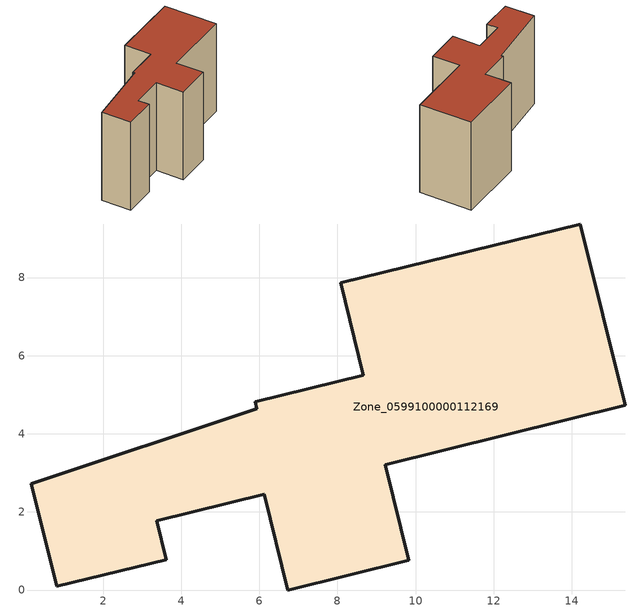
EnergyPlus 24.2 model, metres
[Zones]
Zone_0599100000112169
 floor ground (C_G): 5.9,4.82 8.66,5.5 8.08,7.86 14.22,9.37 15.37,4.73 9.22,3.21 9.83,0.76 6.73,0 6.13,2.45 3.38,1.77 3.62,0.78 0.81,0.09 0.16,2.71 5.94,4.64 z0
 wall outside (C_F): 8.66,5.5 5.9,4.82 5.94,4.64 0.16,2.71 0.81,0.09 3.62,0.78 3.38,1.77 6.13,2.45 6.73,0 9.83,0.76 9.22,3.21 15.37,4.73 14.22,9.37 8.08,7.86 8.66,5.5 z0:8.64
 roof outside (C_R): 5.94,4.64 0.16,2.71 0.81,0.09 3.62,0.78 3.38,1.77 6.13,2.45 6.73,0 9.83,0.76 9.22,3.21 15.37,4.73 14.22,9.37 8.08,7.86 8.66,5.5 5.9,4.82 z8.64
[BUILDING]
Pand.0599100000112169: North Axis=0; Terrain=City; Loads Convergence Tolerance Value=0.04; Temperature Convergence Tolerance Value=0.4; Solar Distribution=FullExterior; Maximum Number of Warmup Days=25; Minimum Number of Warmup Days=1
[Site:Location]
Rotterdam.The.Hague.AP_ZH_NLD Design_Conditions: Latitude=51.96; Longitude=4.45; Time Zone=1; Elevation=-4.5
[SITE:GROUNDTEMPERATURE:BUILDINGSURFACE]
18, 18, 18, 18, 18, 18, 18, 18, 18, 18, 18, 18
[MATERIAL] Thermal Absorptance=0.9; Solar Absorptance=0.7; Visible Absorptance=0.7
Name | Roughness | Thickness | Conductivity | Density | Specific Heat
G.TI.1965-1974 | MediumSmooth | 0.15 | 0.882353 | 540 | 1210
F.TI.1965-1974 | Rough | 0.3 | 0.697674 | 1920 | 840
R.TI.1965-1974 | MediumRough | 0.2 | 0.232558 | 1500 | 1000
[CONSTRUCTION]
C_G: G.TI.1965-1974
C_F: F.TI.1965-1974
C_R: R.TI.1965-1974
[ZONE]
Zone_0599100000112169: Type=1; Multiplier=1; Ceiling Height=Autocalculate; Volume=Autocalculate; Floor Area=autocalculate; Part of Total Floor Area=Yes
[ZONEINFILTRATION:DESIGNFLOWRATE]
Infil_Zone_0599100000112169: Zone or ZoneList or Space or SpaceList=Zone_0599100000112169; Schedule=AlwaysOn; Design Flow Rate Calculation Method=Flow/Area; Flow Rate per Floor Area=0.003; Constant Term Coefficient=1; Temperature Term Coefficient=0; Velocity Term Coefficient=0; Velocity Squared Term Coefficient=0
[HVACTEMPLATE:ZONE:IDEALLOADSAIRSYSTEM]
Zone_0599100000112169: Maximum Heating Supply Air Temperature=50; Minimum Cooling Supply Air Temperature=13; Maximum Heating Supply Air Humidity Ratio=0.0156; Minimum Cooling Supply Air Humidity Ratio=0.0077; Heating Limit=NoLimit; Cooling Limit=NoLimit; Dehumidification Control Type=ConstantSensibleHeatRatio; Cooling Sensible Heat Ratio=0.7; Dehumidification Setpoint=60; Humidification Control Type=None; Humidification Setpoint=30; Outdoor Air Method=None; Outdoor Air Flow Rate per Person=0.00944; Outdoor Air Flow Rate per Zone Floor Area=0; Outdoor Air Flow Rate per Zone=0; Demand Controlled Ventilation Type=None; Outdoor Air Economizer Type=NoEconomizer; Heat Recovery Type=None; Sensible Heat Recovery Effectiveness=0.7; Latent Heat Recovery Effectiveness=0.65
[ZONECONTROL:THERMOSTAT]
ThermostatControl_Zone_0599100000112169: Zone or ZoneList=Zone_0599100000112169; Control Type Schedule=DualSetpointControlType; Control 1=Thermostat_Zone_0599100000112169; Temperature Difference Between Cutout And Setpoint=0
[THERMOSTATSETPOINT:DUALSETPOINT]
Thermostat_Zone_0599100000112169: Heating Setpoint Temperature Schedule=HeatingSetpoint_Zone_0599100000112169; Cooling Setpoint Temperature Schedule=CoolingSetpoint_Zone_0599100000112169
[SCHEDULE:COMPACT]
HeatingSetpoint_Zone_0599100000112169: Through: 12/31, For: AllDays, Until: 24:00, 21
CoolingSetpoint_Zone_0599100000112169: Through: 12/31, For: AllDays, Until: 24:00, 24
DualSetpointControlType: Through: 12/31, For: AllDays, Until: 24:00, 4
AlwaysOn: Through: 12/31, For: AllDays, Until: 24:00, 1
